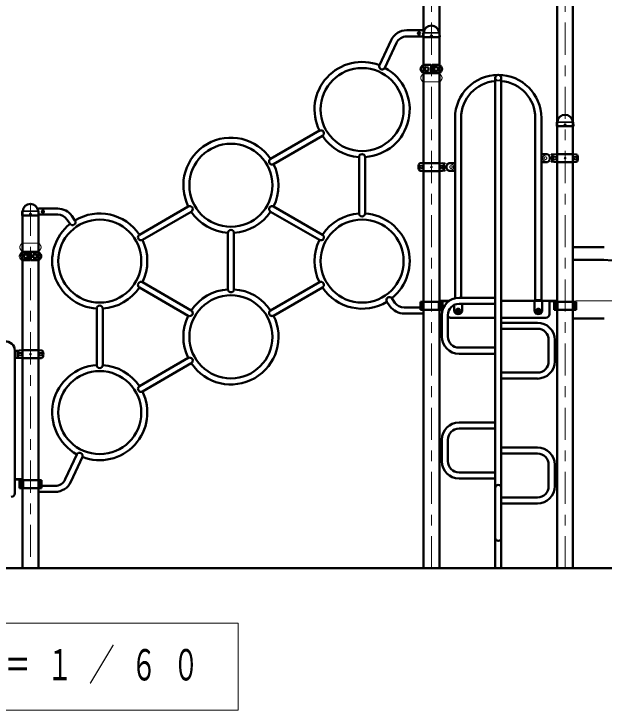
# Model space of a CAD drawing. Units: millimetres on the paper. Extents: x -385 to 0, y -594 to 267.
# Drawn here: x -256.5 to -201.3, y -139.3 to -74.2 of the extents above; entities that cross this region are included whole.
import ezdxf

# ---------------------------------------------------------------- set-up
doc = ezdxf.new("R2010")
doc.units = ezdxf.units.MM
for name, pattern in [('USER1', [4.5, 2.5, -2]), ('USER2', [6, 3, -1, 1, -1]), ('USER3', [8, 3, -1, 1, -1, 1, -1])]:
    doc.linetypes.add(name, pattern=pattern)
doc.layers.add('LY_1', color=140, linetype='Continuous', lineweight=50)
doc.styles.add('ＭＳ ゴシック', font='')
doc.styles.get('ＭＳ ゴシック').set_extended_font_data('MS Gothic')

msp = doc.modelspace()

# ---------------------------------------------------------------- linework, layer by layer
at = {"layer": 'LY_1', "color": 7, "linetype": 'USER2', "lineweight": 13}
for p, q in [((-217.463, -126.063), (-217.463, -66.063)), ((-204.963, -126.063), (-204.963, -66.063)), ((-254.963, -92.01), (-254.963, -126.063))]:
    msp.add_line(p, q, dxfattribs=at)
at = {"layer": 'LY_1'}
for p, q in [((-218.205, -126.063), (-218.205, -67.488)), ((-216.72, -126.063), (-216.72, -67.488)), ((-205.705, -126.063), (-205.705, -67.488)), ((-204.22, -126.063), (-204.22, -67.488)), ((-218.205, -75.78), (-219.772, -75.78)), ((-218.237, -76.404), (-218.23, -76.074)), ((-218.209, -76.026), (-218.191, -76.007)), ((-216.716, -76.026), (-216.734, -76.007)), ((-216.688, -76.404), (-216.695, -76.074)), ((-222.324, -79.043), (-221.237, -76.713)), ((-218.205, -76.346), (-219.772, -76.346)), ((-218.237, -76.404), (-218.229, -76.413)), ((-216.697, -76.413), (-218.229, -76.413)), ((-216.697, -76.413), (-216.688, -76.404)), ((-221.81, -79.283), (-220.724, -76.952)), ((-218.408, -79.23), (-218.413, -79.23)), ((-218.231, -79.021), (-217.521, -79.021)), ((-217.732, -79.243), (-218.017, -79.228)), ((-217.732, -79.243), (-217.732, -79.549)), ((-217.488, -79.055), (-217.488, -79.738)), ((-217.438, -79.055), (-217.438, -79.738)), ((-217.42, -79.105), (-217.315, -79.11)), ((-216.696, -79.021), (-217.404, -79.021)), ((-217.284, -79.649), (-217.284, -79.143)), ((-217.193, -79.239), (-216.909, -79.224)), ((-217.193, -79.553), (-217.193, -79.239)), ((-218.408, -79.563), (-218.413, -79.563)), ((-218.229, -79.771), (-217.521, -79.771)), ((-217.732, -79.549), (-218.017, -79.564)), ((-217.42, -79.688), (-217.315, -79.682)), ((-216.694, -79.771), (-217.404, -79.771)), ((-217.193, -79.553), (-216.909, -79.568)), ((-211.496, -126.063), (-211.496, -80.23)), ((-210.929, -126.063), (-210.929, -80.23)), ((-215.246, -100.822), (-215.246, -83.98)), ((-214.679, -100.78), (-214.679, -83.98)), ((-207.746, -101.01), (-207.746, -83.98)), ((-207.179, -101.01), (-207.179, -83.98)), ((-205.737, -84.738), (-205.73, -84.407)), ((-205.709, -84.359), (-205.691, -84.341)), ((-204.216, -84.359), (-204.234, -84.341)), ((-204.188, -84.738), (-204.195, -84.407)), ((-227.932, -85.163), (-232.508, -87.805)), ((-205.737, -84.738), (-205.729, -84.746)), ((-204.197, -84.746), (-205.729, -84.746)), ((-204.197, -84.746), (-204.188, -84.738)), ((-227.648, -85.654), (-232.225, -88.296)), ((-224.227, -92.914), (-224.227, -87.629)), ((-223.661, -92.914), (-223.661, -87.629)), ((-206.613, -87.363), (-207.179, -87.363)), ((-205.729, -87.355), (-206.254, -87.4)), ((-204.196, -87.355), (-205.73, -87.355)), ((-204.196, -87.355), (-203.933, -87.378)), ((-218.229, -88.188), (-218.492, -88.211)), ((-218.229, -88.188), (-216.696, -88.188)), ((-216.696, -88.188), (-216.171, -88.234)), ((-215.812, -88.196), (-215.246, -88.196)), ((-206.613, -88.096), (-207.179, -88.096)), ((-205.729, -88.105), (-206.254, -88.059)), ((-204.196, -88.105), (-205.73, -88.105)), ((-204.196, -88.105), (-203.933, -88.082)), ((-218.229, -88.938), (-218.492, -88.915)), ((-218.229, -88.938), (-216.696, -88.938)), ((-216.696, -88.938), (-216.171, -88.892)), ((-215.812, -88.93), (-215.246, -88.93)), ((-244.777, -94.889), (-240.2, -92.246)), ((-227.648, -94.889), (-232.225, -92.246)), ((-255.737, -93.071), (-255.73, -92.741)), ((-255.709, -92.692), (-255.691, -92.674)), ((-255.705, -92.73), (-255.705, -126.063)), ((-254.216, -92.692), (-254.234, -92.674)), ((-254.22, -92.446), (-252.414, -92.446)), ((-254.22, -92.73), (-254.22, -126.063)), ((-254.22, -93.013), (-252.414, -93.013)), ((-254.188, -93.071), (-254.195, -92.741)), ((-244.494, -95.379), (-239.917, -92.737)), ((-227.932, -95.379), (-232.508, -92.737)), ((-255.729, -93.079), (-255.737, -93.071)), ((-255.729, -93.079), (-254.196, -93.079)), ((-254.188, -93.071), (-254.196, -93.079)), ((-251.261, -93.879), (-251.554, -93.461)), ((-250.796, -93.554), (-251.09, -93.136)), ((-236.496, -99.997), (-236.496, -94.712)), ((-235.929, -99.997), (-235.929, -94.712)), ((-204.22, -96.063), (-201.313, -96.063)), ((-255.729, -96.521), (-255.021, -96.521)), ((-255.232, -96.739), (-255.517, -96.724)), ((-255.232, -97.053), (-255.232, -96.739)), ((-255.142, -97.149), (-255.142, -96.643)), ((-255.005, -96.605), (-255.11, -96.61)), ((-254.988, -96.555), (-254.988, -97.238)), ((-254.938, -96.555), (-254.938, -97.238)), ((-254.194, -96.521), (-254.904, -96.521)), ((-254.693, -96.743), (-254.409, -96.728)), ((-254.693, -96.743), (-254.693, -97.049)), ((-254.017, -96.73), (-254.013, -96.73)), ((-255.731, -97.271), (-255.021, -97.271)), ((-255.232, -97.053), (-255.517, -97.068)), ((-255.005, -97.188), (-255.11, -97.182)), ((-254.196, -97.271), (-254.904, -97.271)), ((-254.693, -97.049), (-254.409, -97.064)), ((-254.017, -97.063), (-254.013, -97.063)), ((-204.22, -97.23), (-201.378, -97.23)), ((-244.494, -99.33), (-239.917, -101.972)), ((-227.932, -99.33), (-232.508, -101.972)), ((-244.777, -99.82), (-240.2, -102.463)), ((-227.648, -99.82), (-232.225, -102.463)), ((-221.165, -100.83), (-220.871, -101.248)), ((-214.879, -100.78), (-211.496, -100.78)), ((-221.629, -101.155), (-221.336, -101.573)), ((-216.432, -101.163), (-218.493, -101.163)), ((-218.493, -101.163), (-218.493, -101.913)), ((-218.354, -101.163), (-218.354, -101.913)), ((-216.767, -101.163), (-216.767, -101.913)), ((-216.72, -101.063), (-216.004, -101.063)), ((-216.72, -101.063), (-215.793, -101.063)), ((-216.72, -101.101), (-216.004, -101.101)), ((-216.611, -101.163), (-216.611, -101.913)), ((-216.562, -101.163), (-216.562, -101.913)), ((-216.432, -101.163), (-216.432, -101.913)), ((-216.004, -101.113), (-216.004, -101.235)), ((-215.329, -102.073), (-215.329, -101.448)), ((-214.879, -101.346), (-211.496, -101.346)), ((-214.596, -102.073), (-214.596, -101.346)), ((-206.421, -101.063), (-210.929, -101.063)), ((-207.096, -101.01), (-207.829, -101.01)), ((-207.829, -102.073), (-207.829, -101.01)), ((-207.096, -102.073), (-207.096, -101.01)), ((-205.705, -101.063), (-206.421, -101.063)), ((-205.705, -101.101), (-206.421, -101.101)), ((-206.421, -101.113), (-206.421, -102.313)), ((-205.993, -101.163), (-203.932, -101.163)), ((-205.993, -101.163), (-205.993, -101.913)), ((-205.863, -101.163), (-205.863, -101.913)), ((-205.814, -101.163), (-205.814, -101.913)), ((-205.658, -101.163), (-205.658, -101.913)), ((-204.071, -101.163), (-204.071, -101.913)), ((-203.932, -101.163), (-203.932, -101.913)), ((-248.765, -101.796), (-248.765, -107.08)), ((-248.198, -101.796), (-248.198, -107.08)), ((-218.205, -101.696), (-220.011, -101.696)), ((-216.432, -101.913), (-218.493, -101.913)), ((-215.029, -101.941), (-214.963, -101.903)), ((-215.029, -101.941), (-215.029, -102.018)), ((-215.029, -102.018), (-214.963, -102.057)), ((-214.963, -101.903), (-214.896, -101.941)), ((-214.963, -102.057), (-214.896, -102.018)), ((-214.896, -101.941), (-214.896, -102.018)), ((-207.529, -101.941), (-207.463, -101.903)), ((-207.529, -101.941), (-207.529, -102.018)), ((-207.529, -102.018), (-207.463, -102.057)), ((-207.463, -101.903), (-207.396, -101.941)), ((-207.463, -102.057), (-207.396, -102.018)), ((-207.396, -101.941), (-207.396, -102.018)), ((-205.993, -101.913), (-203.932, -101.913)), ((-218.205, -102.263), (-220.011, -102.263)), ((-216.496, -104.396), (-216.496, -102.396)), ((-215.929, -104.396), (-215.929, -102.396)), ((-215.671, -102.646), (-211.496, -102.646)), ((-210.929, -102.646), (-206.754, -102.646)), ((-204.22, -102.73), (-201.313, -102.73)), ((-207.546, -103.113), (-210.929, -103.113)), ((-207.546, -103.68), (-210.929, -103.68)), ((-206.496, -106.73), (-206.496, -104.73)), ((-205.929, -106.73), (-205.929, -104.73)), ((-256.421, -119.063), (-256.421, -105.713)), ((-256.254, -105.734), (-256.421, -105.746)), ((-255.729, -105.688), (-256.254, -105.734)), ((-254.196, -105.688), (-255.73, -105.688)), ((-254.196, -105.688), (-253.933, -105.711)), ((-211.496, -105.446), (-214.879, -105.446)), ((-211.496, -106.013), (-214.879, -106.013)), ((-256.254, -106.392), (-256.421, -106.38)), ((-255.729, -106.438), (-256.254, -106.392)), ((-254.196, -106.438), (-255.73, -106.438)), ((-254.196, -106.438), (-253.933, -106.415)), ((-244.777, -109.055), (-240.2, -106.413)), ((-244.494, -109.546), (-239.917, -106.904)), ((-210.929, -107.78), (-207.546, -107.78)), ((-210.929, -108.346), (-207.546, -108.346)), ((-214.879, -112.446), (-211.496, -112.446)), ((-214.879, -113.013), (-211.496, -113.013)), ((-216.496, -116.063), (-216.496, -114.063)), ((-215.929, -116.063), (-215.929, -114.063)), ((-207.546, -114.78), (-210.929, -114.78)), ((-250.615, -115.426), (-251.702, -117.757)), ((-250.101, -115.666), (-251.188, -117.996)), ((-207.546, -115.346), (-210.929, -115.346)), ((-206.496, -118.396), (-206.496, -116.396)), ((-205.929, -118.396), (-205.929, -116.396)), ((-211.496, -117.113), (-214.879, -117.113)), ((-255.705, -117.73), (-256.421, -117.73)), ((-255.705, -117.768), (-256.421, -117.768)), ((-211.496, -117.68), (-214.879, -117.68)), ((-255.993, -117.83), (-253.932, -117.83)), ((-255.993, -117.83), (-255.993, -118.58)), ((-255.863, -117.83), (-255.863, -118.58)), ((-255.814, -117.83), (-255.814, -118.58)), ((-255.658, -117.83), (-255.658, -118.58)), ((-254.22, -118.363), (-252.653, -118.363)), ((-254.071, -117.83), (-254.071, -118.58)), ((-253.932, -117.83), (-253.932, -118.58)), ((-255.993, -118.58), (-253.932, -118.58)), ((-254.22, -118.93), (-252.653, -118.93)), ((-210.929, -119.446), (-207.546, -119.446)), ((-210.929, -120.013), (-207.546, -120.013))]:
    msp.add_line(p, q, dxfattribs=at)
at = {"layer": 'LY_1', "color": 7, "lineweight": 13}
for p, q in [((-216.718, -76.054), (-218.207, -76.054)), ((-216.748, -75.996), (-218.174, -75.996)), ((-204.218, -84.388), (-205.707, -84.388)), ((-204.248, -84.329), (-205.674, -84.329)), ((-205.767, -87.576), (-206.075, -87.576)), ((-206.075, -87.884), (-206.075, -87.576)), ((-204.158, -87.576), (-203.85, -87.576)), ((-203.85, -87.884), (-203.85, -87.576)), ((-218.267, -88.409), (-218.575, -88.409)), ((-218.575, -88.717), (-218.575, -88.409)), ((-216.658, -88.409), (-216.35, -88.409)), ((-216.35, -88.717), (-216.35, -88.409)), ((-205.767, -87.884), (-206.075, -87.884)), ((-204.158, -87.884), (-203.85, -87.884)), ((-218.267, -88.717), (-218.575, -88.717)), ((-216.658, -88.717), (-216.35, -88.717)), ((-255.707, -92.721), (-254.218, -92.721)), ((-255.677, -92.663), (-254.251, -92.663)), ((-203.963, -101.063), (-143.646, -101.063)), ((-256.075, -106.217), (-256.075, -105.909)), ((-255.767, -105.909), (-256.075, -105.909)), ((-254.158, -105.909), (-253.85, -105.909)), ((-253.85, -106.217), (-253.85, -105.909)), ((-255.767, -106.217), (-256.075, -106.217)), ((-254.158, -106.217), (-253.85, -106.217)), ((-235.522, -131.194), (-286.322, -131.194)), ((-235.522, -139.328), (-235.522, -131.194)), ((-286.322, -139.328), (-235.522, -139.328))]:
    msp.add_line(p, q, dxfattribs=at)
at = {"layer": 'LY_1', "color": 7, "linetype": 'USER3', "lineweight": 13}
for p, q in [((-218.231, -79.855), (-216.696, -79.855)), ((-218.229, -80.605), (-216.694, -80.605)), ((-255.731, -95.688), (-254.196, -95.688)), ((-255.729, -96.438), (-254.194, -96.438))]:
    msp.add_line(p, q, dxfattribs=at)
at = {"layer": 'LY_1', "color": 7, "linetype": 'USER1', "lineweight": 13}
for p, q in [((-206.254, -87.4), (-206.78, -87.439)), ((-205.713, -87.371), (-205.713, -88.088)), ((-204.213, -87.371), (-204.213, -88.088)), ((-218.213, -88.205), (-218.213, -88.921)), ((-216.713, -88.205), (-216.713, -88.921)), ((-216.171, -88.234), (-215.645, -88.272)), ((-206.254, -88.059), (-206.78, -88.02)), ((-216.171, -88.892), (-215.645, -88.853)), ((-207.829, -101.063), (-207.096, -101.063))]:
    msp.add_line(p, q, dxfattribs=at)
at = {"layer": 'LY_1', "color": 7}
msp.add_line((-148.573, -126.063), (-373.271, -126.063), dxfattribs=at)
at = {"layer": 'LY_1'}
for centre, radius in [((-218.629, -76.063), 0.1), ((-217.463, -76.279), 0.05), ((-223.944, -83.188), 3.883), ((-204.963, -84.613), 0.05), ((-236.213, -90.271), 3.883), ((-254.963, -92.946), 0.05), ((-253.796, -92.73), 0.1), ((-248.481, -97.355), 3.883), ((-223.944, -97.355), 3.883), ((-236.213, -104.438), 3.883), ((-214.963, -101.98), 0.175), ((-207.463, -101.98), 0.175), ((-248.481, -111.521), 3.883)]:
    msp.add_circle(centre, radius, dxfattribs=at)
at = {"layer": 'LY_1', "color": 7, "linetype": 'USER1', "lineweight": 13}
for centre, radius in [((-211.213, -80.23), 0.227), ((-206.796, -87.73), 0.125), ((-215.629, -88.563), 0.125), ((-214.963, -101.98), 0.104), ((-207.463, -101.98), 0.104)]:
    msp.add_circle(centre, radius, dxfattribs=at)
at = {"layer": 'LY_1', "color": 7, "lineweight": 13}
for centre, radius in [((-205.921, -87.73), 0.154), ((-205.921, -87.73), 0.0833), ((-204.963, -87.73), 0.0833), ((-204.004, -87.73), 0.154), ((-204.004, -87.73), 0.0833), ((-218.421, -88.563), 0.154), ((-218.421, -88.563), 0.0833), ((-217.463, -88.563), 0.0833), ((-216.504, -88.563), 0.154), ((-216.504, -88.563), 0.0833), ((-214.963, -101.98), 0.2), ((-214.963, -101.98), 0.0917), ((-207.463, -101.98), 0.2), ((-207.463, -101.98), 0.0917), ((-255.921, -106.063), 0.154), ((-255.921, -106.063), 0.0833), ((-254.963, -106.063), 0.0833), ((-254.004, -106.063), 0.154), ((-254.004, -106.063), 0.0833)]:
    msp.add_circle(centre, radius, dxfattribs=at)
at = {"layer": 'LY_1'}
for centre, radius, start, end in [((-217.463, -76.063), 0.72, 90, 173.3676), ((-217.463, -76.063), 0.72, 6.6324, 90), ((-219.772, -77.396), 1.617, 90, 155), ((-218.16, -76.075), 0.07, 135, 178.99605), ((-218.224, -75.974), 0.0467, 315, 353.3676), ((-216.701, -75.974), 0.0467, 186.6324, 225), ((-216.765, -76.075), 0.07, 1.00395, 45), ((-219.772, -77.396), 1.05, 90, 155), ((-223.944, -83.188), 4.45, 68.65051, 206.34948), ((-223.944, -83.188), 4.45, 273.65051, 61.34949), ((-222.063, -79.155), 0.283, 155, 335), ((-218.213, -79.396), 0.267, 143.1301, 216.8699), ((-218.213, -79.396), 0.25, 154.44159, 205.55841), ((-217.386, -79.792), 1.167, 140.22094, 154.44159), ((-218.413, -79.246), 0.0167, 90, 143.1301), ((-218.231, -79.088), 0.0667, 90, 140.22094), ((-217.853, -79.396), 0.232, 154.69944, 205.30056), ((-217.008, -79.796), 1.167, 151.38495, 154.69944), ((-218.017, -79.245), 0.0167, 87, 151.38495), ((-217.521, -79.055), 0.0333, 0, 90), ((-217.421, -79.121), 0.0167, 87, 180), ((-217.404, -79.055), 0.0333, 90, 180), ((-217.317, -79.143), 0.0333, 1.08415, 87), ((-216.908, -79.241), 0.0167, 28.61505, 93), ((-217.917, -79.792), 1.167, 25.55841, 28.61505), ((-217.09, -79.396), 0.25, 334.44159, 25.55841), ((-216.694, -79.088), 0.0667, 39.77906, 90), ((-217.54, -79.792), 1.167, 25.55841, 39.77906), ((-216.713, -79.396), 0.25, 334.44159, 25.55841), ((-217.386, -79.001), 1.167, 205.55841, 219.77906), ((-218.413, -79.546), 0.0167, 216.8699, 270), ((-218.231, -79.705), 0.0667, 219.77906, 270), ((-217.008, -78.997), 1.167, 205.30056, 208.61505), ((-218.017, -79.547), 0.0167, 208.61505, 273), ((-217.521, -79.738), 0.0333, 270, 0), ((-217.421, -79.671), 0.0167, 180, 273), ((-217.404, -79.738), 0.0333, 180, 270), ((-217.317, -79.649), 0.0333, 273, 358.91585), ((-216.908, -79.551), 0.0167, 267, 331.38495), ((-217.917, -79.001), 1.167, 331.38495, 334.44159), ((-216.694, -79.705), 0.0667, 270, 320.22094), ((-217.54, -79.001), 1.167, 320.22094, 334.44159), ((-211.213, -83.98), 4.033, 0, 180), ((-211.213, -80.23), 0.283, 0, 180), ((-211.213, -83.98), 3.467, 94.68806, 180), ((-211.213, -83.98), 3.467, 0, 85.31194), ((-204.963, -84.396), 0.72, 90, 173.3676), ((-204.963, -84.396), 0.72, 6.6324, 90), ((-205.66, -84.408), 0.07, 135, 178.99605), ((-205.724, -84.308), 0.0467, 315, 353.3676), ((-204.201, -84.308), 0.0467, 186.6324, 225), ((-204.265, -84.408), 0.07, 1.00395, 45), ((-227.798, -85.413), 0.283, 300, 120), ((-236.213, -90.271), 4.45, 33.65051, 206.34948), ((-223.944, -83.188), 4.45, 213.65052, 266.34949), ((-232.359, -88.046), 0.283, 120, 300), ((-223.944, -87.638), 0.283, 0, 180), ((-206.773, -87.73), 0.4, 293.55646, 66.44354), ((-205.338, -87.73), 0.833, 163.80375, 196.19625), ((-205.978, -87.544), 0.167, 95, 163.80375), ((-203.947, -87.544), 0.167, 16.19625, 85), ((-204.588, -87.73), 0.833, 343.80375, 16.19625), ((-236.213, -90.271), 4.45, 333.65051, 26.34949), ((-217.838, -88.563), 0.833, 163.80375, 196.19625), ((-218.478, -88.377), 0.167, 95, 163.80375), ((-216.447, -88.377), 0.167, 16.19625, 85), ((-217.088, -88.563), 0.833, 343.80375, 16.19625), ((-215.653, -88.563), 0.4, 113.55646, 246.44354), ((-205.978, -87.915), 0.167, 196.19625, 265), ((-203.947, -87.915), 0.167, 275, 343.80375), ((-218.478, -88.749), 0.167, 196.19625, 265), ((-216.447, -88.749), 0.167, 275, 343.80375), ((-254.963, -92.73), 0.72, 90, 173.3676), ((-254.963, -92.73), 0.72, 6.6324, 90), ((-240.066, -92.496), 0.283, 300, 120), ((-232.359, -92.496), 0.283, 60, 240), ((-255.66, -92.742), 0.07, 135, 178.99605), ((-255.724, -92.641), 0.0467, 315, 353.3676), ((-254.201, -92.641), 0.0467, 186.6324, 225), ((-254.265, -92.742), 0.07, 1.00395, 45), ((-252.414, -94.063), 1.617, 35, 90), ((-252.414, -94.063), 1.05, 35, 90), ((-248.481, -97.355), 4.45, 33.65051, 121.34949), ((-236.213, -90.271), 4.45, 213.65052, 266.34949), ((-236.213, -90.271), 4.45, 273.65051, 326.34949), ((-223.944, -97.355), 4.45, 93.65051, 146.34948), ((-223.944, -92.905), 0.283, 180, 0), ((-223.944, -97.355), 4.45, 308.65051, 86.34949), ((-251.034, -93.709), 0.283, 215, 35), ((-248.481, -97.355), 4.45, 128.65052, 266.34949), ((-244.627, -95.13), 0.283, 120, 300), ((-236.213, -94.721), 0.283, 0, 180), ((-227.798, -95.13), 0.283, 240, 60), ((-248.481, -97.355), 4.45, 333.65051, 26.34949), ((-223.944, -97.355), 4.45, 153.65052, 206.34948), ((-255.713, -96.896), 0.25, 154.44159, 205.55841), ((-254.886, -97.292), 1.167, 140.22094, 154.44159), ((-255.731, -96.588), 0.0667, 90, 140.22094), ((-255.335, -96.896), 0.25, 154.44159, 205.55841), ((-254.508, -97.292), 1.167, 151.38495, 154.44159), ((-255.517, -96.741), 0.0167, 87, 151.38495), ((-255.108, -96.643), 0.0333, 93, 178.91585), ((-255.021, -96.555), 0.0333, 0, 90), ((-255.004, -96.621), 0.0167, 0, 93), ((-254.904, -96.555), 0.0333, 90, 180), ((-254.408, -96.745), 0.0167, 28.61505, 93), ((-255.417, -97.296), 1.167, 25.30055, 28.61505), ((-254.572, -96.896), 0.232, 334.69945, 25.30055), ((-254.194, -96.588), 0.0667, 39.77906, 90), ((-255.04, -97.292), 1.167, 25.55841, 39.77906), ((-254.013, -96.746), 0.0167, 36.8699, 90), ((-254.213, -96.896), 0.267, 323.1301, 36.8699), ((-254.213, -96.896), 0.25, 334.44159, 25.55841), ((-254.886, -96.501), 1.167, 205.55841, 219.77906), ((-255.731, -97.205), 0.0667, 219.77906, 270), ((-254.508, -96.501), 1.167, 205.55841, 208.61505), ((-255.517, -97.051), 0.0167, 208.61505, 273), ((-255.108, -97.149), 0.0333, 181.08415, 267), ((-255.021, -97.238), 0.0333, 270, 0), ((-255.004, -97.171), 0.0167, 267, 0), ((-254.904, -97.238), 0.0333, 180, 270), ((-254.408, -97.047), 0.0167, 267, 331.38495), ((-255.417, -96.497), 1.167, 331.38495, 334.69945), ((-254.194, -97.205), 0.0667, 270, 320.22094), ((-255.04, -96.501), 1.167, 320.22094, 334.44159), ((-254.013, -97.046), 0.0167, 270, 323.1301), ((-201.406, -97.73), 0.5, 83.42334, 90), ((-202.7, -116.015), 18.833, 42.15934, 86.02278), ((-244.627, -99.58), 0.283, 60, 240), ((-227.798, -99.58), 0.283, 300, 120), ((-248.481, -97.355), 4.45, 273.65051, 326.34949), ((-236.213, -104.438), 4.45, 93.65051, 146.34948), ((-236.213, -99.988), 0.283, 180, 0), ((-236.213, -104.438), 4.45, 33.65051, 86.34949), ((-223.944, -97.355), 4.45, 213.65052, 301.34949), ((-221.391, -101), 0.283, 35, 215), ((-214.879, -102.396), 1.617, 90, 180), ((-248.481, -101.805), 0.283, 0, 180), ((-220.011, -100.646), 1.05, 215, 270), ((-215.954, -101.113), 0.05, 90, 180), ((-214.879, -102.396), 1.05, 90, 180), ((-206.471, -101.113), 0.05, 0, 90), ((-240.066, -102.213), 0.283, 240, 60), ((-232.359, -102.213), 0.283, 120, 300), ((-220.011, -100.646), 1.617, 215, 270), ((-214.963, -101.913), 0.4, 203.55646, 336.44354), ((-207.463, -101.913), 0.4, 203.55646, 336.44354), ((-236.213, -104.438), 4.45, 153.65052, 206.34948), ((-236.213, -104.438), 4.45, 213.65052, 26.34948), ((-215.671, -102.313), 0.333, 219.19497, 270), ((-206.754, -102.313), 0.333, 270, 0), ((-207.546, -104.73), 1.617, 0, 90), ((-207.546, -104.73), 1.05, 0, 90), ((-214.879, -104.396), 1.617, 180, 270), ((-214.879, -104.396), 1.05, 180, 270), ((-257.254, -105.713), 0.833, 0, 97.46846), ((-255.338, -106.063), 0.833, 163.80375, 196.19625), ((-255.978, -105.877), 0.167, 95, 163.80375), ((-253.947, -105.877), 0.167, 16.19625, 85), ((-254.588, -106.063), 0.833, 343.80375, 16.19625), ((-255.978, -106.249), 0.167, 196.19625, 265), ((-253.947, -106.249), 0.167, 275, 343.80375), ((-240.066, -106.663), 0.283, 300, 120), ((-248.481, -111.521), 4.45, 93.65051, 241.34948), ((-248.481, -107.071), 0.283, 180, 0), ((-248.481, -111.521), 4.45, 33.65051, 86.34949), ((-207.546, -106.73), 1.05, 270, 0), ((-207.546, -106.73), 1.617, 270, 0), ((-244.627, -109.296), 0.283, 120, 300), ((-248.481, -111.521), 4.45, 248.65052, 26.34948), ((-214.879, -114.063), 1.617, 90, 180), ((-214.879, -114.063), 1.05, 90, 180), ((-207.546, -116.396), 1.617, 0, 90), ((-250.362, -115.554), 0.283, 335, 155), ((-207.546, -116.396), 1.05, 0, 90), ((-214.879, -116.063), 1.617, 180, 270), ((-214.879, -116.063), 1.05, 180, 270), ((-252.653, -117.313), 1.05, 270, 335), ((-252.653, -117.313), 1.617, 270, 335), ((-211.213, -118.563), 0.283, 0, 180), ((-207.546, -118.396), 1.05, 270, 0), ((-207.546, -118.396), 1.617, 270, 0), ((-256.754, -119.063), 0.333, 270, 0), ((-211.213, -123.23), 0.283, 180, 0)]:
    msp.add_arc(centre, radius, start, end, dxfattribs=at)
at = {"layer": 'LY_1', "color": 7, "linetype": 'USER3', "lineweight": 13}
for centre, radius, start, end in [((-217.386, -80.625), 1.167, 140.22094, 154.44159), ((-218.231, -79.921), 0.0667, 90, 140.22094), ((-216.694, -79.921), 0.0667, 39.77906, 90), ((-217.54, -80.625), 1.167, 25.55841, 39.77906), ((-218.213, -80.23), 0.25, 154.44159, 205.55841), ((-217.386, -79.834), 1.167, 205.55841, 219.77906), ((-218.231, -80.538), 0.0667, 219.77906, 270), ((-216.694, -80.538), 0.0667, 270, 320.22094), ((-217.54, -79.834), 1.167, 320.22094, 334.44159), ((-216.713, -80.23), 0.25, 334.44159, 25.55841), ((-255.713, -96.063), 0.25, 154.44159, 205.55841), ((-254.886, -96.458), 1.167, 140.22094, 154.44159), ((-254.886, -95.667), 1.167, 205.55841, 219.77906), ((-255.731, -95.755), 0.0667, 90, 140.22094), ((-254.194, -95.755), 0.0667, 39.77906, 90), ((-255.04, -96.458), 1.167, 25.55841, 39.77906), ((-255.04, -95.667), 1.167, 320.22094, 334.44159), ((-254.213, -96.063), 0.25, 334.44159, 25.55841), ((-255.731, -96.371), 0.0667, 219.77906, 270), ((-254.194, -96.371), 0.0667, 270, 320.22094)]:
    msp.add_arc(centre, radius, start, end, dxfattribs=at)
at = {"layer": 'LY_1', "color": 7, "linetype": 'USER1', "lineweight": 13}
for centre, radius, start, end in [((-211.213, -80.23), 0.283, 180, 0), ((-211.213, -83.98), 3.467, 85.31194, 94.68806), ((-206.754, -87.73), 0.291, 95, 265), ((-205.729, -87.371), 0.0167, 0, 91.98888), ((-216.696, -88.205), 0.0167, 88.01112, 180), ((-215.671, -88.563), 0.291, 275, 85), ((-205.729, -88.088), 0.0167, 270, 0), ((-216.696, -88.921), 0.0167, 180, 270)]:
    msp.add_arc(centre, radius, start, end, dxfattribs=at)
at = {"layer": 'LY_1', "color": 7, "lineweight": 13}
for centre, start, end in [((-207.9, -87.73), 355.87048, 4.12952), ((-202.025, -87.73), 175.87048, 184.12952), ((-220.4, -88.563), 355.87048, 4.12952), ((-214.525, -88.563), 175.87048, 184.12952), ((-257.9, -106.063), 355.87048, 4.12952), ((-252.025, -106.063), 175.87048, 184.12952)]:
    msp.add_arc(centre, 2.139, start, end, dxfattribs=at)

# ---------------------------------------------------------------- texts
at = {"layer": 'LY_1', "color": 7, "insert": (-284.922, -135.261), "char_height": 2.933, "attachment_point": 4, "style": 'ＭＳ ゴシック'}
msp.add_mtext('\\T1.64;\\W0.6;Ｃ視立面図\u3000Ｓ＝１／６０', dxfattribs=at)

doc.saveas('drawing.dxf')
